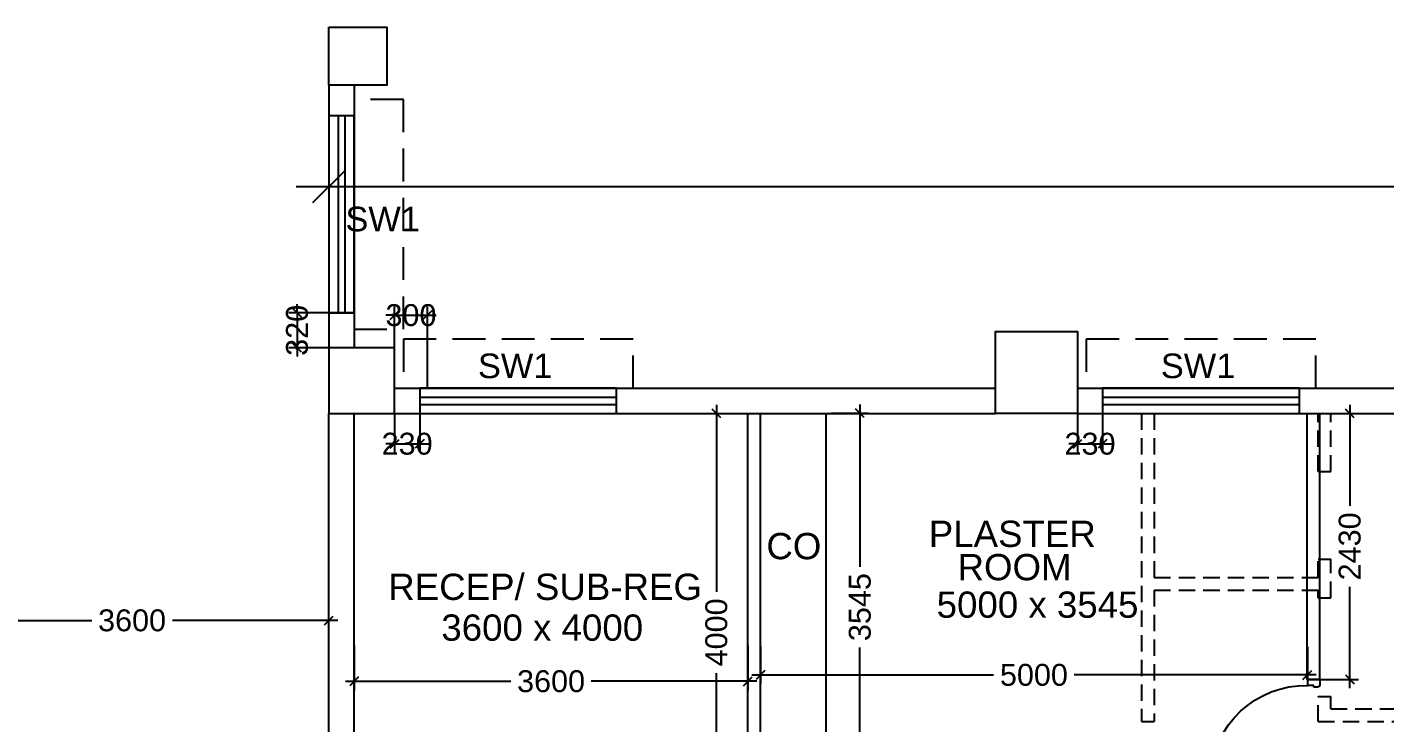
# Model space of a CAD drawing. Extents: x 6345096 to 6738923, y -6490958 to -6305885.
# Drawn here: x 6608120 to 6620534, y -6422470 to -6416114 of the extents above; entities that cross this region are included whole.
import ezdxf
from ezdxf.enums import TextEntityAlignment as Align

# ---------------------------------------------------------------- set-up
doc = ezdxf.new("R2010")
doc.units = 0
doc.header["$LTSCALE"] = 600
doc.header["$MEASUREMENT"] = 0
doc.header["$PDMODE"] = 35
doc.linetypes.add('DASHED', pattern=[0.75, 0.5, -0.25])
doc.linetypes.add('HIDDEN', pattern=[0.375, 0.25, -0.125])
doc.layers.get('0').update_dxf_attribs({"linetype": 'CONTINUOUS'})
doc.layers.get('Defpoints').update_dxf_attribs({"linetype": 'CONTINUOUS'})
for name, color, linetype in [('chajja', 7, 'CONTINUOUS'), ('Counter', 7, 'CONTINUOUS'), ('DIM-TEXT', 8, 'CONTINUOUS'), ('DOOR', 32, 'CONTINUOUS'), ('HS', 251, 'CONTINUOUS'), ('joinery', 7, 'CONTINUOUS'), ('LA-column', 3, 'CONTINUOUS'), ('Room Dim', 1, 'CONTINUOUS'), ('TEXT', 6, 'CONTINUOUS'), ('Walls', 7, 'CONTINUOUS'), ('WIN', 151, 'CONTINUOUS'), ('Working Dim', 5, 'CONTINUOUS')]:
    doc.layers.add(name, color=color, linetype=linetype)
doc.styles.add('ari', font='arial.ttf')
doc.styles.add('ARIAL', font='arial.ttf')
doc.styles.add('RT', font='romant.shx')
doc.dimstyles.new('int. dim', dxfattribs={"dimtxt": 200, "dimasz": 80, "dimexe": 80, "dimexo": 0, "dimgap": 70, "dimtad": 0, "dimdec": 0, "dimzin": 12, "dimdsep": 46, "dimtxsty": 'ari', "dimblk": 'OBLIQUE', "dimcen": 2, "dimdle": 80, "dimclrd": 256, "dimclre": 256, "dimclrt": 6, "dimadec": 0, "dimazin": 0, "dimtfac": 1, "dimtdec": 0, "dimtix": 1, "dimtmove": 2, "dimatfit": 3, "dimfxl": 1, "dimtolj": 1, "dimtzin": 0, "dimlwd": -1, "dimlwe": -1, "dimarcsym": 0})
doc.dimstyles.new('TEXT', dxfattribs={"dimscale": 0, "dimtxt": 600, "dimasz": 300, "dimexe": 300, "dimexo": 30, "dimgap": 50, "dimtad": 0, "dimdec": 0, "dimzin": 0, "dimdsep": 46, "dimtxsty": 'RT', "dimblk": 'OBLIQUE', "dimcen": 0.09, "dimdle": 300, "dimclrd": 256, "dimclre": 256, "dimclrt": 170, "dimadec": 0, "dimazin": 0, "dimtfac": 1, "dimtdec": 0, "dimtofl": 0, "dimtmove": 2, "dimatfit": 3, "dimfxl": 1, "dimfrac": 2, "dimtolj": 1, "dimtzin": 0, "dimlwd": -1, "dimlwe": -1, "dimarcsym": 0})

# ---------------------------------------------------------------- blocks, each defined once
blk = doc.blocks.new('_Oblique')
at = {"color": 0, "linetype": 'ByBlock', "lineweight": -2}
blk.add_line((-0.5, -0.5), (0.5, 0.5), dxfattribs=at)
blk = doc.blocks.new('*D292')
at = {"layer": 'Defpoints', "color": 0, "transparency": 16777216}
for p in [(6610879, -6421535), (6607280, -6421603, 10), (6610879, -6421603, 5)]:
    blk.add_point(p, dxfattribs=at)
at = {"layer": 'Working Dim', "transparency": 16777216}
for p, q in [((6607280, -6421603), (6607280, -6421455)), ((6610879, -6421603), (6610879, -6421455)), ((6607200, -6421535), (6608711, -6421535)), ((6610959, -6421535), (6609448, -6421535))]:
    blk.add_line(p, q, dxfattribs=at)
at = {"layer": 'Working Dim', "transparency": 16777216, "xscale": 80, "yscale": 80, "zscale": 80, "rotation": 180}
blk.add_blockref('_Oblique', (6607280, -6421535), dxfattribs=at)
at = {"layer": 'Working Dim', "transparency": 16777216, "xscale": 80, "yscale": 80, "zscale": 80}
blk.add_blockref('_Oblique', (6610879, -6421535), dxfattribs=at)
at = {"layer": 'Working Dim', "color": 6, "transparency": 16777216, "insert": (6609079, -6421535), "char_height": 200, "attachment_point": 5, "style": 'ari'}
blk.add_mtext('\\A1;3600', dxfattribs=at)
blk = doc.blocks.new('*D1019')
at = {"layer": 'Defpoints', "color": 0, "transparency": 16777216}
for p in [(6611779, -6418746), (6611479, -6419414), (6611779, -6419414, 2)]:
    blk.add_point(p, dxfattribs=at)
at = {"layer": 'Working Dim', "transparency": 16777216}
for p, q in [((6611479, -6419414), (6611479, -6418666)), ((6611779, -6419414), (6611779, -6418666)), ((6611479, -6418746), (6611399, -6418746)), ((6611479, -6418746), (6611779, -6418746)), ((6611779, -6418746), (6611859, -6418746))]:
    blk.add_line(p, q, dxfattribs=at)
at = {"layer": 'Working Dim', "transparency": 16777216, "xscale": 80, "yscale": 80, "zscale": 80}
blk.add_blockref('_Oblique', (6611479, -6418746), dxfattribs=at)
at = {"layer": 'Working Dim', "transparency": 16777216, "xscale": 80, "yscale": 80, "zscale": 80, "rotation": 180}
blk.add_blockref('_Oblique', (6611779, -6418746), dxfattribs=at)
at = {"layer": 'Working Dim', "color": 6, "transparency": 16777216, "insert": (6611629, -6418746), "char_height": 200, "attachment_point": 5, "style": 'ari'}
blk.add_mtext('\\A1;300', dxfattribs=at)
blk = doc.blocks.new('*D1020')
at = {"layer": 'Defpoints', "color": 0, "transparency": 16777216}
for p in [(6611109, -6418724, 5), (6610588, -6419044), (6611109, -6419044, 5)]:
    blk.add_point(p, dxfattribs=at)
at = {"layer": 'Working Dim', "transparency": 16777216}
for p, q in [((6611109, -6418724), (6610508, -6418724)), ((6610588, -6418724), (6610588, -6418644)), ((6610588, -6418724), (6610588, -6419044)), ((6611109, -6419044), (6610508, -6419044)), ((6610588, -6419044), (6610588, -6419124))]:
    blk.add_line(p, q, dxfattribs=at)
at = {"layer": 'Working Dim', "transparency": 16777216, "xscale": 80, "yscale": 80, "zscale": 80}
for p, rotation in [((6610588, -6418724), 270), ((6610588, -6419044), 90)]:
    blk.add_blockref('_Oblique', p, dxfattribs=dict(at, rotation=rotation))
at = {"layer": 'Working Dim', "color": 6, "transparency": 16777216, "insert": (6610588, -6418884), "char_height": 200, "attachment_point": 5, "rotation": 90, "style": 'ari'}
blk.add_mtext('\\A1;320', dxfattribs=at)
blk = doc.blocks.new('*D1284')
at = {"layer": 'Defpoints', "color": 0, "linetype": 'Continuous', "transparency": 16777216}
for p in [(6610879, -6414394, 22), (6651940, -6414395, -1), (6610879, -6415444)]:
    blk.add_point(p, dxfattribs=at)
at = {"layer": 'DIM-TEXT', "transparency": 16777216}
for p, q in [((6610879, -6414394), (6610879, -6415744)), ((6651940, -6414395), (6651940, -6415744)), ((6610579, -6415444), (6622378, -6415444)), ((6652240, -6415444), (6640441, -6415444))]:
    blk.add_line(p, q, dxfattribs=at)
at = {"layer": 'DIM-TEXT', "linetype": 'Continuous', "transparency": 16777216, "xscale": 300, "yscale": 300, "zscale": 300, "rotation": 180}
blk.add_blockref('_Oblique', (6610879, -6415444), dxfattribs=at)
at = {"layer": 'DIM-TEXT', "linetype": 'Continuous', "transparency": 16777216, "xscale": 300, "yscale": 300, "zscale": 300}
blk.add_blockref('_Oblique', (6651940, -6415444), dxfattribs=at)
at = {"layer": 'DIM-TEXT', "color": 170, "linetype": 'Continuous', "transparency": 16777216, "insert": (6631409, -6415444), "char_height": 750, "attachment_point": 5, "style": 'ari'}
blk.add_mtext('\\A1;{\\H1.067x;I.P. REGISTRATION & PHARMACY}', dxfattribs=at)
blk = doc.blocks.new('1000')
at = {"layer": 'DOOR'}
for p, q in [((0, -100), (0, 0)), ((0, 0), (50, 0)), ((50, -100), (0, -100)), ((50, 0), (50, -2)), ((63, -49), (50, -49)), ((50, -49), (50, -100)), ((50, -100), (50, -901)), ((100, -100), (50, -100)), ((63, -13), (61, -13)), ((63, -13), (63, -49)), ((100, -901), (100, -100)), ((837, -13), (837, -49)), ((837, -13), (839, -13)), ((837, -49), (850, -49)), ((850, 0), (850, -2)), ((900, 0), (850, 0)), ((850, -49), (850, -100)), ((850, -100), (900, -100)), ((900, -100), (900, 0)), ((50, -901), (100, -901))]:
    blk.add_line(p, q, dxfattribs=at)
for centre, major_axis, start_param, end_param in [((50, -13), (-7.95, 7.95), 3.926991, 5.497787), ((850, -13), (7.95, 7.95), 0.785398, 2.356194)]:
    blk.add_ellipse(centre, major_axis=major_axis, ratio=1, start_param=start_param, end_param=end_param, dxfattribs=at)
at = {"layer": 'DOOR', "color": 145}
blk.add_ellipse((64, -115), major_axis=(-520, 590), ratio=1, start_param=2.464943, end_param=4.009476, dxfattribs=at)
blk = doc.blocks.new('*D2192')
at = {"layer": 'Defpoints', "color": 0, "transparency": 16777216}
for p in [(6614825, -6421773, 2), (6619825, -6421775, -1), (6614825, -6422033)]:
    blk.add_point(p, dxfattribs=at)
at = {"layer": 'Working Dim', "transparency": 16777216}
for p, q in [((6614825, -6421773), (6614825, -6422113)), ((6619825, -6421775), (6619825, -6422113)), ((6614745, -6422033), (6616956, -6422033)), ((6619905, -6422033), (6617693, -6422033))]:
    blk.add_line(p, q, dxfattribs=at)
at = {"layer": 'Working Dim', "transparency": 16777216, "xscale": 80, "yscale": 80, "zscale": 80, "rotation": 180}
blk.add_blockref('_Oblique', (6614825, -6422033), dxfattribs=at)
at = {"layer": 'Working Dim', "transparency": 16777216, "xscale": 80, "yscale": 80, "zscale": 80}
blk.add_blockref('_Oblique', (6619825, -6422033), dxfattribs=at)
at = {"layer": 'Working Dim', "color": 6, "transparency": 16777216, "insert": (6617325, -6422033), "char_height": 200, "attachment_point": 5, "style": 'ari'}
blk.add_mtext('\\A1;5000', dxfattribs=at)
blk = doc.blocks.new('*D2219')
at = {"layer": 'Defpoints', "color": 0, "transparency": 16777216}
for p in [(6611110, -6421766, 5), (6614710, -6421766, 2), (6611110, -6422091)]:
    blk.add_point(p, dxfattribs=at)
at = {"layer": 'Working Dim', "transparency": 16777216}
for p, q in [((6611110, -6421766), (6611110, -6422171)), ((6614710, -6421766), (6614710, -6422171)), ((6611030, -6422091), (6612541, -6422091)), ((6614790, -6422091), (6613278, -6422091))]:
    blk.add_line(p, q, dxfattribs=at)
at = {"layer": 'Working Dim', "transparency": 16777216, "xscale": 80, "yscale": 80, "zscale": 80, "rotation": 180}
blk.add_blockref('_Oblique', (6611110, -6422091), dxfattribs=at)
at = {"layer": 'Working Dim', "transparency": 16777216, "xscale": 80, "yscale": 80, "zscale": 80}
blk.add_blockref('_Oblique', (6614710, -6422091), dxfattribs=at)
at = {"layer": 'Working Dim', "color": 6, "transparency": 16777216, "insert": (6612910, -6422091), "char_height": 200, "attachment_point": 5, "style": 'ari'}
blk.add_mtext('\\A1;3600', dxfattribs=at)
blk = doc.blocks.new('*D2220')
at = {"layer": 'Defpoints', "color": 0, "transparency": 16777216}
for p in [(6614103, -6419644, -4), (6614422, -6419644), (6614103, -6423644, 2)]:
    blk.add_point(p, dxfattribs=at)
at = {"layer": 'Working Dim', "transparency": 16777216}
for p, q in [((6614422, -6419564), (6614422, -6421272)), ((6614103, -6419644), (6614502, -6419644)), ((6614422, -6423724), (6614422, -6422016)), ((6614103, -6423644), (6614502, -6423644))]:
    blk.add_line(p, q, dxfattribs=at)
at = {"layer": 'Working Dim', "transparency": 16777216, "xscale": 80, "yscale": 80, "zscale": 80}
for p, rotation in [((6614422, -6419644), 90), ((6614422, -6423644), 270)]:
    blk.add_blockref('_Oblique', p, dxfattribs=dict(at, rotation=rotation))
at = {"layer": 'Working Dim', "color": 6, "transparency": 16777216, "insert": (6614422, -6421644), "char_height": 200, "attachment_point": 5, "rotation": 90, "style": 'ari'}
blk.add_mtext('\\A1;4000', dxfattribs=at)
blk = doc.blocks.new('*D2222')
at = {"layer": 'Defpoints', "color": 0, "transparency": 16777216}
for p in [(6615471, -6419641, 2), (6615734, -6419641), (6615458, -6423186, -1)]:
    blk.add_point(p, dxfattribs=at)
at = {"layer": 'Working Dim', "transparency": 16777216}
for p, q in [((6615734, -6419561), (6615734, -6421044)), ((6615471, -6419641), (6615814, -6419641)), ((6615734, -6423266), (6615734, -6421783)), ((6615458, -6423186), (6615814, -6423186))]:
    blk.add_line(p, q, dxfattribs=at)
at = {"layer": 'Working Dim', "transparency": 16777216, "xscale": 80, "yscale": 80, "zscale": 80}
for p, rotation in [((6615734, -6419641), 90), ((6615734, -6423186), 270)]:
    blk.add_blockref('_Oblique', p, dxfattribs=dict(at, rotation=rotation))
at = {"layer": 'Working Dim', "color": 6, "transparency": 16777216, "insert": (6615734, -6421413), "char_height": 200, "attachment_point": 5, "rotation": 90, "style": 'ari'}
blk.add_mtext('\\A1;3545', dxfattribs=at)
blk = doc.blocks.new('*D2228')
at = {"layer": 'Defpoints', "color": 0, "transparency": 16777216}
for p in [(6619940, -6419644, -1), (6620213, -6419644), (6619940, -6422073, -1)]:
    blk.add_point(p, dxfattribs=at)
at = {"layer": 'Working Dim', "transparency": 16777216}
for p, q in [((6620213, -6419564), (6620213, -6420488)), ((6619940, -6419644), (6620293, -6419644)), ((6620213, -6422153), (6620213, -6421228)), ((6619940, -6422073), (6620293, -6422073))]:
    blk.add_line(p, q, dxfattribs=at)
at = {"layer": 'Working Dim', "transparency": 16777216, "xscale": 80, "yscale": 80, "zscale": 80}
for p, rotation in [((6620213, -6419644), 90), ((6620213, -6422073), 270)]:
    blk.add_blockref('_Oblique', p, dxfattribs=dict(at, rotation=rotation))
at = {"layer": 'Working Dim', "color": 6, "transparency": 16777216, "insert": (6620213, -6420858), "char_height": 200, "attachment_point": 5, "rotation": 90, "style": 'ari'}
blk.add_mtext('\\A1;2430', dxfattribs=at)
blk = doc.blocks.new('*D2385')
at = {"layer": 'Defpoints', "color": 0, "linetype": 'Continuous', "transparency": 16777216}
for p in [(6610880, -6417570), (6651940, -6418894, -2), (6610880, -6419424, 0)]:
    blk.add_point(p, dxfattribs=at)
at = {"layer": 'DIM-TEXT', "transparency": 16777216}
for p, q in [((6610880, -6419424), (6610880, -6417270)), ((6651940, -6418894), (6651940, -6417270)), ((6610580, -6417570), (6625608, -6417570)), ((6652240, -6417570), (6637211, -6417570))]:
    blk.add_line(p, q, dxfattribs=at)
at = {"layer": 'DIM-TEXT', "linetype": 'Continuous', "transparency": 16777216, "xscale": 300, "yscale": 300, "zscale": 300, "rotation": 180}
blk.add_blockref('_Oblique', (6610880, -6417570), dxfattribs=at)
at = {"layer": 'DIM-TEXT', "linetype": 'Continuous', "transparency": 16777216, "xscale": 300, "yscale": 300, "zscale": 300}
blk.add_blockref('_Oblique', (6651940, -6417570), dxfattribs=at)
at = {"layer": 'DIM-TEXT', "color": 170, "linetype": 'Continuous', "transparency": 16777216, "insert": (6631410, -6417570), "char_height": 750, "attachment_point": 5, "style": 'ari'}
blk.add_mtext('\\A1;{\\H1.067x;OPD - ORTHOPEDICS}', dxfattribs=at)
blk = doc.blocks.new('A$C2CD672AE')
at = {"layer": 'Walls', "color": 8, "linetype": 'HIDDEN'}
for p, q in [((80560.1, 39780.2), (80560.1, 37380.2)), ((80790.1, 39780.2), (80790.1, 37380.2)), ((81160.1, 37010.2), (86654.1, 37010.2)), ((87404.2, 37010.2), (91564.3, 37010.2)), ((80560.1, 30065.2, 5.1), (80560.1, 36780.2)), ((80790.1, 30065.2), (80790.1, 36780.2)), ((81160.1, 36780.2), (86654.1, 36780.2)), ((87404.2, 36780.2), (87989.3, 36780.2)), ((87989.3, 36780.2), (87989.3, 33965.2)), ((88104.3, 36780.2), (89604.3, 36780.2)), ((88104.3, 36780.2), (88104.3, 35280.2)), ((89604.3, 36250.2), (89604.3, 36780.2)), ((89719.3, 36780.2), (91219.3, 36780.2)), ((89719.3, 36250.2), (89719.3, 36780.2)), ((89604.3, 36250.2), (89719.3, 36250.2)), ((89604.3, 35280.2), (89604.3, 35450.2)), ((89604.3, 35450.2), (89719.3, 35450.2)), ((89719.3, 35095.2), (89719.3, 35450.2)), ((88104.3, 35280.2), (89604.3, 35280.2)), ((88104.3, 35165.2), (89604.3, 35165.2)), ((88104.3, 35165.2), (88104.3, 33965.2)), ((89604.3, 35095.2), (89604.3, 35165.2)), ((89604.3, 35095.2), (89719.3, 35095.2)), ((89604.3, 33965.2), (89604.3, 34195.2)), ((89604.3, 34195.2), (89719.3, 34195.2)), ((89719.3, 34080.2), (89719.3, 34195.2)), ((89719.3, 34080.2), (91219.3, 34080.2)), ((87989.3, 33965.2), (88104.3, 33965.2)), ((89604.3, 33965.2), (91219.3, 33965.2))]:
    blk.add_line(p, q, dxfattribs=at)
blk = doc.blocks.new('*D2414')
at = {"layer": 'Defpoints', "color": 0, "transparency": 16777216}
for p in [(6617724, -6419644, 2), (6617953, -6419644, 5), (6617953, -6419921)]:
    blk.add_point(p, dxfattribs=at)
at = {"layer": 'Working Dim', "transparency": 16777216}
for p, q in [((6617724, -6419644), (6617724, -6420001)), ((6617953, -6419644), (6617953, -6420001)), ((6617724, -6419921), (6617644, -6419921)), ((6617724, -6419921), (6617953, -6419921)), ((6617953, -6419921), (6618033, -6419921))]:
    blk.add_line(p, q, dxfattribs=at)
at = {"layer": 'Working Dim', "transparency": 16777216, "xscale": 80, "yscale": 80, "zscale": 80}
blk.add_blockref('_Oblique', (6617724, -6419921), dxfattribs=at)
at = {"layer": 'Working Dim', "transparency": 16777216, "xscale": 80, "yscale": 80, "zscale": 80, "rotation": 180}
blk.add_blockref('_Oblique', (6617953, -6419921), dxfattribs=at)
at = {"layer": 'Working Dim', "color": 6, "transparency": 16777216, "insert": (6617838, -6419921), "char_height": 200, "attachment_point": 5, "style": 'ari'}
blk.add_mtext('\\A1;230', dxfattribs=at)
blk = doc.blocks.new('*D2415')
at = {"layer": 'Defpoints', "color": 0, "transparency": 16777216}
for p in [(6611480, -6419644, 2), (6611709, -6419644, 5), (6611709, -6419921)]:
    blk.add_point(p, dxfattribs=at)
at = {"layer": 'Working Dim', "transparency": 16777216}
for p, q in [((6611480, -6419644), (6611480, -6420001)), ((6611709, -6419644), (6611709, -6420001)), ((6611480, -6419921), (6611400, -6419921)), ((6611480, -6419921), (6611709, -6419921)), ((6611709, -6419921), (6611789, -6419921))]:
    blk.add_line(p, q, dxfattribs=at)
at = {"layer": 'Working Dim', "transparency": 16777216, "xscale": 80, "yscale": 80, "zscale": 80}
blk.add_blockref('_Oblique', (6611480, -6419921), dxfattribs=at)
at = {"layer": 'Working Dim', "transparency": 16777216, "xscale": 80, "yscale": 80, "zscale": 80, "rotation": 180}
blk.add_blockref('_Oblique', (6611709, -6419921), dxfattribs=at)
at = {"layer": 'Working Dim', "color": 6, "transparency": 16777216, "insert": (6611594, -6419921), "char_height": 200, "attachment_point": 5, "style": 'ari'}
blk.add_mtext('\\A1;230', dxfattribs=at)

msp = doc.modelspace()

# ---------------------------------------------------------------- linework, layer by layer
at = {"layer": 'chajja', "color": 7, "linetype": 'DASHED'}
for points, elevation in [([(6611109.441, -6418873.526), (6611559.441, -6418873.526), (6611559.441, -6416773.526), (6611109.441, -6416773.526)], 6.171), ([(6613659.353, -6419413.688), (6613659.353, -6418963.688), (6611559.353, -6418963.689), (6611559.353, -6419413.689)], 9.131), ([(6619903.353, -6419413.692), (6619903.353, -6418963.692), (6617803.353, -6418963.693), (6617803.353, -6419413.693)], 6.848)]:
    msp.add_lwpolyline(points, dxfattribs=dict(at, elevation=elevation))
at = {"layer": 'LA-column', "color": 2}
for points, elevation in [([(6610879.353, -6416113.752), (6611409.353, -6416113.752), (6611409.353, -6416643.752), (6610879.353, -6416643.752)], 10.262), ([(6616973.531, -6419643.693), (6616973.531, -6418893.693), (6617723.531, -6418893.693), (6617723.531, -6419643.693)], 2.283), ([(6610879.531, -6419643.706), (6611479.531, -6419643.706), (6611479.531, -6419043.706), (6610879.531, -6419043.706)], 2.283)]:
    msp.add_lwpolyline(points, close=True, dxfattribs=dict(at, elevation=elevation))
at = {"layer": 'Walls', "linetype": 'Continuous'}
for p, q in [((6610879.441, -6416643.734), (6610879.44, -6419043.708)), ((6611109.441, -6416643.734), (6611109.44, -6419043.708)), ((6611479.441, -6419413.71), (6616973.441, -6419413.71)), ((6617723.531, -6419413.71), (6623067.531, -6419413.71)), ((6611479.441, -6419643.71), (6616973.441, -6419643.71)), ((6617723.531, -6419643.71), (6623067.531, -6419643.71))]:
    msp.add_line(p, q, dxfattribs=at)
at = {"layer": 'Walls', "linetype": 'Continuous', "extrusion": (-0.000145144, -2.25336e-17, 1)}
for p, q in [((6610879.541, -6426358.688, -2.848), (6610879.541, -6419643.688, -2.848)), ((6611109.541, -6426358.688, -2.848), (6611109.54, -6419643.688, -2.848))]:
    msp.add_line(p, q, dxfattribs=at)
at = {"layer": 'Walls'}
for p, q in [((6614709.541, -6426958.688, -1.128), (6614709.541, -6419643.688, -1.128)), ((6614824.541, -6426843.688, -1.128), (6614824.541, -6419643.688, -1.128)), ((6615424.541, -6423186.19, -1.128), (6615424.541, -6419643.688, -1.128)), ((6619939.538, -6422073.19, -4.167), (6619824.538, -6422073.19, -4.167))]:
    msp.add_line(p, q, dxfattribs=at)
at = {"layer": 'Walls', "extrusion": (0.000145144, -2.25159e-17, 1)}
msp.add_line((6619824.538, -6422073.19, -4.167), (6619824.538, -6419643.688, -4.167), dxfattribs=at)
at = {"layer": 'Walls', "extrusion": (-0.000145144, -2.25336e-17, 1)}
msp.add_line((6619939.538, -6422073.19, -4.167), (6619939.538, -6419643.688, -4.167), dxfattribs=at)
at = {"layer": 'WIN', "linetype": 'Continuous'}
msp.add_line((6610962.224, -6416923.526, 6.171), (6610962.224, -6418723.526, 6.171), dxfattribs=at)
for points, elevation in [([(6611109.441, -6418723.526), (6611109.441, -6416923.526), (6610879.44, -6416923.526), (6610879.44, -6418723.526)], 5.131), ([(6613509.353, -6419413.689), (6611709.353, -6419413.689), (6611709.353, -6419643.689), (6613509.353, -6419643.689)], 9.131), ([(6619753.353, -6419413.693), (6617953.353, -6419413.693), (6617953.353, -6419643.693), (6619753.353, -6419643.693)], 6.848), ([(6613509.353, -6419496.472), (6611709.353, -6419496.472), (6611709.353, -6419560.905), (6613509.353, -6419560.905)], 9.131), ([(6619753.353, -6419496.476), (6617953.353, -6419496.476), (6617953.353, -6419560.909), (6619753.353, -6419560.909)], 6.848)]:
    msp.add_lwpolyline(points, close=True, dxfattribs=dict(at, elevation=elevation))
at = {"layer": 'WIN', "linetype": 'Continuous', "elevation": 6.171}
msp.add_lwpolyline([(6611026.657, -6418723.526), (6611026.657, -6416923.526)], dxfattribs=at)

# ---------------------------------------------------------------- block references
at = {"layer": 'DOOR', "linetype": 'Continuous', "xscale": -1.11111110728237, "yscale": 1.111111107282341, "zscale": 1.111111107282371, "rotation": 269.9999867451641}
msp.add_blockref('1000', (6619939.529, -6423073.19, -4.167), dxfattribs=at)
at = {"layer": 'HS'}
msp.add_blockref('A$C2CD672AE', (6530319.294, -6456423.902, 8.17), dxfattribs=at)

# ---------------------------------------------------------------- texts
at = {"layer": 'Counter', "color": 10, "style": 'ARIAL'}
msp.add_text('CO', height=240, dxfattribs=at).set_placement((6614878.679, -6420975.254, -2.848))
at = {"layer": 'joinery', "style": 'ari'}
for p in [(6611370.424, -6417979.274, 7.193), (6611370.513, -6417979.16, 6.162), (6612582.119, -6419320.798, 9.131), (6618826.119, -6419320.802, 6.848)]:
    msp.add_text('SW1', height=225, dxfattribs=at).set_placement(p, align=Align.CENTER)
at = {"layer": 'Room Dim', "style": 'ARIAL'}
for s, p in [('5000 x 3545', (6617358.164, -6421510.3, 0.283)), ('3600 x 4000', (6612829.255, -6421719.994, -1.128))]:
    msp.add_text(s, height=240, dxfattribs=at).set_placement(p, align=Align.CENTER)
at = {"layer": 'TEXT', "color": 7, "style": 'ARIAL'}
for s, p in [('PLASTER', (6617127.271, -6420862.939, 0.283)), ('ROOM', (6617147.899, -6421167.453, 0.283)), ('RECEP/ SUB-REG', (6612855.566, -6421347.109, -1.128))]:
    msp.add_text(s, height=240, dxfattribs=at).set_placement(p, align=Align.CENTER)

# ---------------------------------------------------------------- dimensions: what is measured, and where the dimension line sits
at = {"layer": 'DIM-TEXT', "linetype": 'Continuous'}
for base, p1, p2, text, picture, middle in [((6610879.353, -6415444.191, 1.031), (6651939.58, -6414394.748), (6610879.353, -6414393.572, 22.984), '{\\H1.067x;I.P. REGISTRATION & PHARMACY}', '*D1284', (6631409.467, -6415444.191, 1.031)), ((6610879.627, -6417570.097, 3.123), (6651939.587, -6418893.706, 1.031), (6610879.627, -6419423.7, 2.775), '{\\H1.067x;OPD - ORTHOPEDICS}', '*D2385', (6631409.607, -6417570.097, 3.123))]:
    dim = msp.add_linear_dim(base=base, p1=p1, p2=p2, angle=180, text=text, dimstyle='TEXT', override={"dimscale": 1, "dimtxt": 750, "dimexo": 0, "dimtxsty": 'ari'}, dxfattribs=at)
    dim.commit()
    dim.dimension.update_dxf_attribs({"geometry": picture, "text_midpoint": middle})
at = {"layer": 'Working Dim', "color": 6}
dim = msp.add_linear_dim(base=(6610588.101, -6419043.708), p1=(6611109.441, -6418723.526, 5.131), p2=(6611109.441, -6419043.708, 5.131), angle=90, dimstyle='int. dim', override={"dimtxt": 200, "dimarcsym": 1}, dxfattribs=at)
dim.commit()
dim.dimension.update_dxf_attribs({"geometry": '*D1020', "text_midpoint": (6610588.101, -6418883.617)})
for base, p1, p2, picture, middle in [((6611779.441, -6418746.269), (6611479.441, -6419413.71), (6611779.441, -6419413.71, 2.283), '*D1019', (6611629.441, -6418746.269)), ((6610879.441, -6421534.504), (6607279.529, -6421602.731, 10.262), (6610879.441, -6421602.731, 5.131), '*D292', (6609079.485, -6421534.504))]:
    dim = msp.add_linear_dim(base=base, p1=p1, p2=p2, dimstyle='int. dim', override={"dimtxt": 200, "dimarcsym": 1}, dxfattribs=at)
    dim.commit()
    dim.dimension.update_dxf_attribs({"geometry": picture, "text_midpoint": middle})
at = {"layer": 'Working Dim'}
for base, p1, p2, angle, picture, middle in [((6614421.914, -6419643.693, -2.848), (6614102.935, -6423644.181, -1.128), (6614102.935, -6419643.693, -6.858), 90, '*D2220', (6614421.914, -6421643.937, -2.848)), ((6615734.145, -6419640.769, -4.167), (6615457.802, -6423186.19, -5.486), (6615470.615, -6419640.769, -2.447), 90, '*D2222', (6615734.145, -6421413.479, -4.167)), ((6620213.382, -6419643.688, -2.848), (6619939.538, -6422073.19, -4.167), (6619939.538, -6419643.688, -4.167), 90, '*D2228', (6620213.382, -6420858.439, -2.848)), ((6611109.541, -6422091, -2.848), (6614709.541, -6421766.129, -1.128), (6611109.541, -6421766.129, 2.283), 180, '*D2219', (6612909.541, -6422091, -2.848)), ((6614824.541, -6422032.79, -2.848), (6619824.538, -6421774.506, -4.167), (6614824.541, -6421772.506, -1.128), 180, '*D2192', (6617324.539, -6422032.79, -2.848))]:
    dim = msp.add_linear_dim(base=base, p1=p1, p2=p2, angle=angle, dimstyle='int. dim', override={"dimtxt": 200}, dxfattribs=at)
    dim.commit()
    dim.dimension.update_dxf_attribs({"geometry": picture, "text_midpoint": middle})
for base, p1, p2, picture, middle in [((6611709.353, -6419920.976, 4.565), (6611479.531, -6419643.689, 6.848), (6611709.353, -6419643.711, 9.131), '*D2415', (6611594.442, -6419920.976, 4.565)), ((6617953.353, -6419920.98, 2.283), (6617723.531, -6419643.693, 4.565), (6617953.353, -6419643.715, 6.848), '*D2414', (6617838.442, -6419920.98, 2.283))]:
    dim = msp.add_linear_dim(base=base, p1=p1, p2=p2, dimstyle='int. dim', dxfattribs=at)
    dim.commit()
    dim.dimension.update_dxf_attribs({"geometry": picture, "text_midpoint": middle})

doc.saveas('drawing.dxf')
